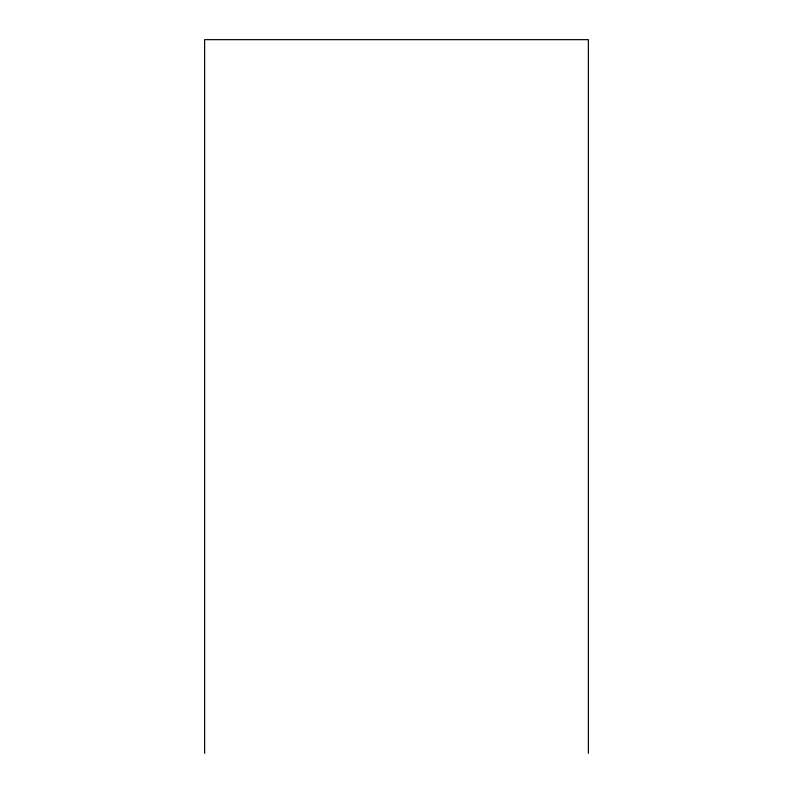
<?xml version="1.0" encoding="UTF-8"?>
<svg xmlns="http://www.w3.org/2000/svg" width="793" height="793" viewBox="0 0 793 793"><rect width="100%" height="100%" fill="white"/><g stroke="black" fill="none" stroke-linecap="round" stroke-linejoin="round"><path stroke-width="1.19" d="M588.376 753.35L588.376 39.65L204.624 39.65L204.624 753.35"/></g></svg>
